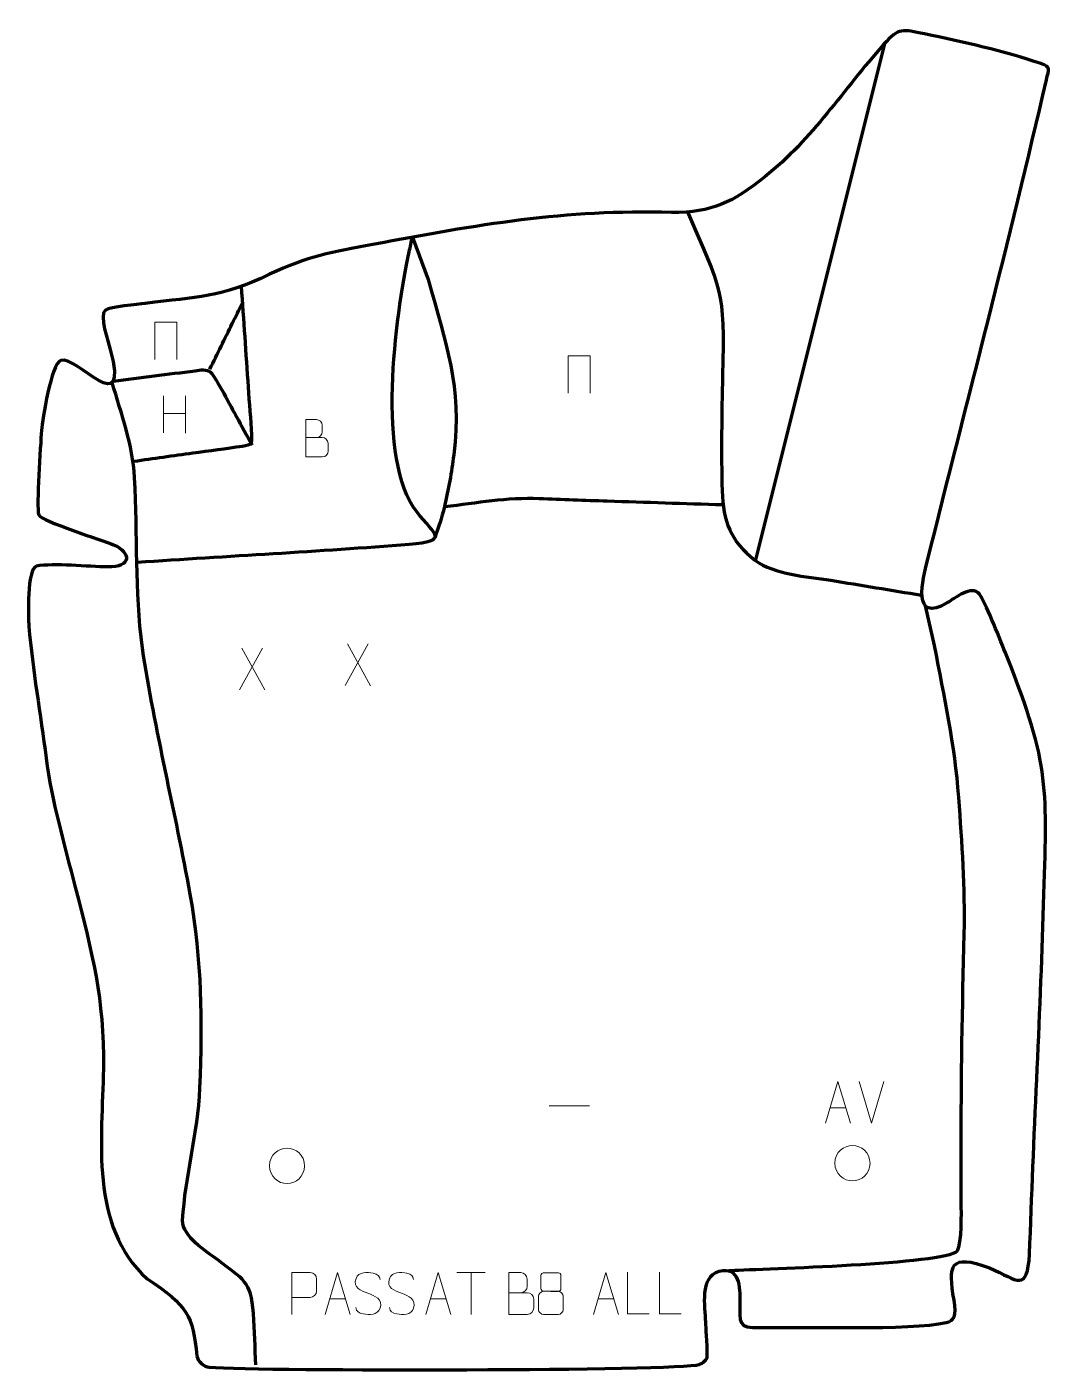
# Model space of a CAD drawing. Header units: millimetres. Extents: x -305 to 306, y -359 to 443.
import ezdxf

# ---------------------------------------------------------------- set-up
doc = ezdxf.new("R2010")
doc.units = ezdxf.units.MM
doc.header["$MEASUREMENT"] = 0
doc.layers.add('layer 1', color=7, linetype='Continuous')
doc.layers.add('layer 2', color=7, linetype='Continuous')

msp = doc.modelspace()

# ---------------------------------------------------------------- linework, layer by layer
at = {"layer": 'layer 1', "color": 142, "lineweight": 158}
msp.add_open_spline([(129.575, 124.1703), (129.575, 124.1703), (206.7944, 433.846), (206.7944, 433.846)], degree=3, dxfattribs=at)
for points, knots in [([(88.9592, 332.6207), (109.0591, 285.4981), (111.217, 287.2745), (109.8569, 234.956), (109.8569, 234.956), (109.2641, 212.1501), (109.0494, 188.8885), (109.5615, 166.0859), (109.5615, 166.0859), (110.3119, 148.246), (114.4845, 136.0955), (129.0559, 124.8088), (129.0559, 124.8088), (141.1982, 115.9331), (159.6521, 115.241), (174.4304, 112.8141), (174.4304, 112.8141), (192.4828, 109.8496), (210.5327, 106.866), (228.584, 103.8939), (228.584, 103.8939), (228.584, 103.8939), (228.8783, 103.8454), (228.8783, 103.8454)], [0, 0, 0, 0, 0.14285714, 0.14285714, 0.14285714, 0.14285714, 0.28571429, 0.28571429, 0.28571429, 0.28571429, 0.42857143, 0.42857143, 0.42857143, 0.42857143, 0.57142857, 0.57142857, 0.57142857, 0.57142857, 0.71428571, 0.71428571, 0.71428571, 0.71428571, 1, 1, 1, 1]), ([(-239.3812, 123.625), (-185.2984, 127.2869), (-131.1372, 130.0451), (-77.1049, 134.3889), (-77.1049, 134.3889), (-52.8429, 136.3394), (-61.6174, 139.6939), (-72.4996, 153.5677), (-72.4996, 153.5677), (-96.8426, 184.6029), (-85.5524, 269.5491), (-77.0899, 308.9317), (-77.0899, 308.9317), (-76.4721, 311.8069), (-75.8542, 314.682), (-75.2364, 317.5572), (-75.2364, 317.5572), (-75.2364, 317.5572), (-65.7599, 292.2276), (-65.7599, 292.2276), (-65.7599, 292.2276), (-55.3007, 253.6256), (-45.4535, 229.0301), (-50.5182, 187.6878), (-50.5182, 187.6878), (-51.8715, 177.2732), (-53.6624, 167.0572), (-56.0963, 156.8421), (-56.0963, 156.8421), (-57.8435, 149.5088), (-59.312, 145.1959), (-61.8614, 138.113)], [0, 0, 0, 0, 0.11111111, 0.11111111, 0.11111111, 0.11111111, 0.22222222, 0.22222222, 0.22222222, 0.22222222, 0.33333333, 0.33333333, 0.33333333, 0.33333333, 0.44444444, 0.44444444, 0.44444444, 0.44444444, 0.55555556, 0.55555556, 0.55555556, 0.55555556, 0.66666667, 0.66666667, 0.66666667, 0.66666667, 0.77777778, 0.77777778, 0.77777778, 0.77777778, 1, 1, 1, 1]), ([(-177.3234, 288.2526), (-175.9569, 268.2212), (-174.5904, 248.1897), (-173.2239, 228.1583), (-173.2239, 228.1583), (-172.5858, 218.805), (-171.6483, 208.8435), (-171.2211, 199.5678), (-171.2211, 199.5678), (-170.9522, 193.7307), (-170.9402, 193.6951), (-176.6885, 192.7243), (-176.6885, 192.7243), (-186.064, 191.141), (-196.6273, 189.9826), (-206.1793, 188.6397), (-206.1793, 188.6397), (-217.9502, 186.9849), (-229.721, 185.3301), (-241.4919, 183.6753)], [0, 0, 0, 0, 0.16666667, 0.16666667, 0.16666667, 0.16666667, 0.33333333, 0.33333333, 0.33333333, 0.33333333, 0.5, 0.5, 0.5, 0.5, 0.66666667, 0.66666667, 0.66666667, 0.66666667, 1, 1, 1, 1]), ([(-196.0021, 238.8479), (-191.5511, 247.9148), (-187.1001, 256.9817), (-182.6491, 266.0486), (-182.6491, 266.0486), (-180.6471, 270.1267), (-178.6452, 274.2047), (-176.6432, 278.2828)], [0, 0, 0, 0, 0.33333333, 0.33333333, 0.33333333, 0.33333333, 1, 1, 1, 1]), ([(-253.7052, 231.7165), (-237.3826, 233.7338), (-221.1179, 235.7803), (-204.8073, 237.8906), (-204.8073, 237.8906), (-202.0206, 238.2512), (-197.7749, 239.1277), (-195.5951, 236.9522), (-195.5951, 236.9522), (-192.3824, 233.7458), (-183.152, 215.7175), (-180.2027, 210.4088), (-180.2027, 210.4088), (-177.0906, 204.8073), (-173.9787, 199.2057), (-170.8666, 193.6041)], [0, 0, 0, 0, 0.2, 0.2, 0.2, 0.2, 0.4, 0.4, 0.4, 0.4, 0.6, 0.6, 0.6, 0.6, 1, 1, 1, 1]), ([(-168.5391, -355.4954), (-169.0461, -345.3081), (-169.5491, -335.1185), (-170.0482, -324.9244), (-170.0482, -324.9244), (-171.5935, -304.5272), (-175.962, -305.1607), (-191.204, -292.8536), (-191.204, -292.8536), (-198.3272, -287.6499), (-212.3739, -279.1027), (-212.2711, -269.2603), (-212.2711, -269.2603), (-210.815, -242.4234), (-203.1252, -217.7388), (-201.9548, -190.1985), (-201.9548, -190.1985), (-200.4479, -148.9786), (-200.5618, -115.4268), (-207.7642, -74.5195), (-207.7642, -74.5195), (-216.5847, -25.7177), (-228.8416, 23.5394), (-236.263, 72.3359), (-236.263, 72.3359), (-240.9537, 107.3385), (-239.0086, 139.4932), (-240.9336, 174.1072), (-240.9336, 174.1072), (-242.0383, 193.9713), (-248.9587, 211.939), (-254.3017, 230.8733)], [0, 0, 0, 0, 0.11111111, 0.11111111, 0.11111111, 0.11111111, 0.22222222, 0.22222222, 0.22222222, 0.22222222, 0.33333333, 0.33333333, 0.33333333, 0.33333333, 0.44444444, 0.44444444, 0.44444444, 0.44444444, 0.55555556, 0.55555556, 0.55555556, 0.55555556, 0.66666667, 0.66666667, 0.66666667, 0.66666667, 0.77777778, 0.77777778, 0.77777778, 0.77777778, 1, 1, 1, 1]), ([(-55.7206, 156.763), (-36.8084, 159.0599), (-18.5787, 162.4127), (0.5076, 161.6573), (0.5076, 161.6573), (14.0658, 161.1207), (27.54, 160.6098), (41.1045, 160.1696), (41.1045, 160.1696), (64.0821, 159.424), (87.0598, 158.6783), (110.0374, 157.9327)], [0, 0, 0, 0, 0.25, 0.25, 0.25, 0.25, 0.5, 0.5, 0.5, 0.5, 1, 1, 1, 1]), ([(230.8375, 97.5774), (230.8375, 97.5774), (236.1297, 73.9137), (236.1297, 73.9137), (236.1297, 73.9137), (241.9905, 42.7059), (248.2508, 15.0914), (250.588, -16.8762), (250.588, -16.8762), (252.5912, -44.2754), (254.4699, -70.6374), (253.832, -98.1751), (253.832, -98.1751), (252.7363, -141.7831), (252.024, -184.9297), (251.9523, -228.5587), (251.9523, -228.5587), (251.9387, -238.5211), (251.9797, -248.4794), (252.0805, -258.4413), (252.0805, -258.4413), (252.1474, -264.7951), (252.5405, -282.3752), (249.7798, -287.7103), (249.7798, -287.7103), (242.6088, -295.5626), (133.5732, -298.3097), (115.1377, -299.2976), (115.1377, -299.2976), (115.1377, -299.2976), (113.6451, -299.386), (113.6451, -299.386)], [0, 0, 0, 0, 0.11111111, 0.11111111, 0.11111111, 0.11111111, 0.22222222, 0.22222222, 0.22222222, 0.22222222, 0.33333333, 0.33333333, 0.33333333, 0.33333333, 0.44444444, 0.44444444, 0.44444444, 0.44444444, 0.55555556, 0.55555556, 0.55555556, 0.55555556, 0.66666667, 0.66666667, 0.66666667, 0.66666667, 0.77777778, 0.77777778, 0.77777778, 0.77777778, 1, 1, 1, 1])]:
    msp.add_open_spline(points, degree=3, knots=knots, dxfattribs=at)
at = {"layer": 'layer 1', "color": 250, "lineweight": 9}
for points, knots in [([(-228.9087, 244.5115), (-228.9087, 244.5115), (-228.9087, 266.8618), (-228.9087, 266.8618), (-228.9087, 266.8618), (-228.9087, 266.8618), (-215.7904, 266.8618), (-215.7904, 266.8618), (-215.7904, 266.8618), (-215.7904, 266.8618), (-215.7904, 244.5115), (-215.7904, 244.5115)], [0, 0, 0, 0, 0.25, 0.25, 0.25, 0.25, 0.5, 0.5, 0.5, 0.5, 1, 1, 1, 1]), ([(17.6832, 224.4032), (17.6832, 224.4032), (17.6832, 246.7535), (17.6832, 246.7535), (17.6832, 246.7535), (17.6832, 246.7535), (30.8015, 246.7535), (30.8015, 246.7535), (30.8015, 246.7535), (30.8015, 246.7535), (30.8015, 224.4032), (30.8015, 224.4032)], [0, 0, 0, 0, 0.25, 0.25, 0.25, 0.25, 0.5, 0.5, 0.5, 0.5, 1, 1, 1, 1]), ([(-138.7701, 198.0074), (-135.5111, 198.0078), (-132.2517, 198.0078), (-128.992, 198.0074), (-128.992, 198.0074), (-127.2227, 197.9919), (-125.4998, 196.4369), (-125.4998, 194.6011), (-125.4998, 194.6011), (-125.5001, 193.5903), (-125.5001, 190.859), (-125.4998, 189.8479), (-125.4998, 189.8479), (-125.4839, 188.1838), (-126.8652, 186.38), (-128.9445, 186.3952), (-128.9445, 186.3952), (-132.2046, 186.3955), (-135.4642, 186.3955), (-138.7236, 186.3952), (-138.7236, 186.3952), (-138.7236, 193.8456), (-138.7236, 201.2957), (-138.7236, 208.7455), (-138.7236, 208.7455), (-136.5975, 208.7455), (-134.4711, 208.7455), (-132.3446, 208.7455), (-132.3446, 208.7455), (-130.8391, 208.7613), (-128.9611, 207.0501), (-128.9452, 205.2924), (-128.9452, 205.2924), (-128.9456, 203.4418), (-128.9456, 203.3111), (-128.9452, 201.4602), (-128.9452, 201.4602), (-128.9298, 199.6096), (-130.5907, 197.9919), (-132.3911, 198.0074)], [0, 0, 0, 0, 0.09090909, 0.09090909, 0.09090909, 0.09090909, 0.18181818, 0.18181818, 0.18181818, 0.18181818, 0.27272727, 0.27272727, 0.27272727, 0.27272727, 0.36363636, 0.36363636, 0.36363636, 0.36363636, 0.45454545, 0.45454545, 0.45454545, 0.45454545, 0.54545455, 0.54545455, 0.54545455, 0.54545455, 0.63636364, 0.63636364, 0.63636364, 0.63636364, 0.72727273, 0.72727273, 0.72727273, 0.72727273, 0.81818182, 0.81818182, 0.81818182, 0.81818182, 1, 1, 1, 1]), ([(171.3039, -211.2922), (171.3039, -211.2922), (178.6749, -186.3387), (178.6749, -186.3387), (178.6749, -186.3387), (178.6749, -186.3387), (186.2448, -211.2922), (186.2448, -211.2922)], [0, 0, 0, 0, 0.33333333, 0.33333333, 0.33333333, 0.33333333, 1, 1, 1, 1]), ([(176.8462, -235.0455), (176.9169, -228.4051), (182.1909, -224.5591), (187.3462, -224.6561), (187.3462, -224.6561), (192.5015, -224.5591), (197.7755, -228.6225), (197.8462, -235.2629), (197.8462, -235.2629), (197.476, -241.5922), (193.0341, -245.6229), (187.3462, -245.6523), (187.3462, -245.6523), (182.1909, -245.7493), (176.9169, -241.6859), (176.8462, -235.0455)], [0, 0, 0, 0, 0.2, 0.2, 0.2, 0.2, 0.4, 0.4, 0.4, 0.4, 0.6, 0.6, 0.6, 0.6, 1, 1, 1, 1]), ([(-160.4978, -236.6329), (-160.4271, -229.9925), (-155.1531, -226.1465), (-149.9978, -226.2435), (-149.9978, -226.2435), (-144.8425, -226.1465), (-139.5685, -230.2099), (-139.4978, -236.8503), (-139.4978, -236.8503), (-139.868, -243.1796), (-144.3099, -247.2103), (-149.9978, -247.2397), (-149.9978, -247.2397), (-155.1531, -247.3367), (-160.4271, -243.2733), (-160.4978, -236.6329)], [0, 0, 0, 0, 0.2, 0.2, 0.2, 0.2, 0.4, 0.4, 0.4, 0.4, 0.6, 0.6, 0.6, 0.6, 1, 1, 1, 1]), ([(-147.0482, -325.38), (-147.0482, -325.38), (-147.0482, -300.4264), (-147.0482, -300.4264), (-147.0482, -300.4264), (-143.4532, -300.4264), (-139.8579, -300.4264), (-136.2625, -300.4264), (-136.2625, -300.4264), (-133.9373, -300.4643), (-132.3799, -301.9544), (-132.3841, -304.3205), (-132.3841, -304.3205), (-132.3845, -306.3562), (-132.3845, -309.4155), (-132.3841, -311.4515), (-132.3841, -311.4515), (-132.3906, -313.3269), (-134.2028, -315.2688), (-136.2124, -315.2879), (-136.2124, -315.2879), (-136.2124, -315.2879), (-147.0482, -315.2879), (-147.0482, -315.2879)], [0, 0, 0, 0, 0.14285714, 0.14285714, 0.14285714, 0.14285714, 0.28571429, 0.28571429, 0.28571429, 0.28571429, 0.42857143, 0.42857143, 0.42857143, 0.42857143, 0.57142857, 0.57142857, 0.57142857, 0.57142857, 0.71428571, 0.71428571, 0.71428571, 0.71428571, 1, 1, 1, 1]), ([(-127.1865, -325.3799), (-127.1865, -325.3799), (-119.8156, -300.4264), (-119.8156, -300.4264), (-119.8156, -300.4264), (-119.8156, -300.4264), (-112.2457, -325.3799), (-112.2457, -325.3799)], [0, 0, 0, 0, 0.33333333, 0.33333333, 0.33333333, 0.33333333, 1, 1, 1, 1]), ([(-101.6893, -312.7298), (-105.9376, -311.2594), (-110.8457, -309.4636), (-108.8405, -303.9433), (-108.8405, -303.9433), (-107.3371, -299.8034), (-102.1235, -300.1919), (-98.5199, -300.793), (-98.5199, -300.793), (-95.6593, -301.2702), (-94.7946, -302.4834), (-94.484, -304.5675)], [0, 0, 0, 0, 0.25, 0.25, 0.25, 0.25, 0.5, 0.5, 0.5, 0.5, 1, 1, 1, 1]), ([(-81.6893, -312.7298), (-85.9376, -311.2594), (-90.8457, -309.4636), (-88.8405, -303.9433), (-88.8405, -303.9433), (-87.3371, -299.8034), (-82.1235, -300.1919), (-78.5199, -300.793), (-78.5199, -300.793), (-75.6593, -301.2702), (-74.7946, -302.4834), (-74.484, -304.5675)], [0, 0, 0, 0, 0.25, 0.25, 0.25, 0.25, 0.5, 0.5, 0.5, 0.5, 1, 1, 1, 1]), ([(-67.1865, -325.3799), (-67.1865, -325.3799), (-59.8156, -300.4264), (-59.8156, -300.4264), (-59.8156, -300.4264), (-59.8156, -300.4264), (-52.2457, -325.3799), (-52.2457, -325.3799)], [0, 0, 0, 0, 0.33333333, 0.33333333, 0.33333333, 0.33333333, 1, 1, 1, 1]), ([(-17.5861, -312.4151), (-13.9475, -312.4147), (-10.3604, -312.4147), (-6.721, -312.4151), (-6.721, -312.4151), (-4.7456, -312.4324), (-2.8219, -314.1685), (-2.8219, -316.2181), (-2.8219, -316.2181), (-2.8223, -317.3467), (-2.8223, -320.3961), (-2.8219, -321.525), (-2.8219, -321.525), (-2.8043, -323.3829), (-4.3465, -325.3968), (-6.668, -325.3799), (-6.668, -325.3799), (-10.3078, -325.3795), (-13.9472, -325.3795), (-17.5861, -325.3799), (-17.5861, -325.3799), (-17.5861, -317.0616), (-17.5861, -308.7438), (-17.5861, -300.4263), (-17.5861, -300.4263), (-15.2124, -300.4263), (-12.8383, -300.4263), (-10.4641, -300.4263), (-10.4641, -300.4263), (-8.7833, -300.4087), (-6.6865, -302.3192), (-6.6688, -304.2816), (-6.6688, -304.2816), (-6.6692, -306.3477), (-6.6692, -306.4937), (-6.6688, -308.5602), (-6.6688, -308.5602), (-6.6515, -310.6263), (-8.506, -312.4324), (-10.516, -312.4151)], [0, 0, 0, 0, 0.09090909, 0.09090909, 0.09090909, 0.09090909, 0.18181818, 0.18181818, 0.18181818, 0.18181818, 0.27272727, 0.27272727, 0.27272727, 0.27272727, 0.36363636, 0.36363636, 0.36363636, 0.36363636, 0.45454545, 0.45454545, 0.45454545, 0.45454545, 0.54545455, 0.54545455, 0.54545455, 0.54545455, 0.63636364, 0.63636364, 0.63636364, 0.63636364, 0.72727273, 0.72727273, 0.72727273, 0.72727273, 0.81818182, 0.81818182, 0.81818182, 0.81818182, 1, 1, 1, 1]), ([(1.4576, -302.0276), (1.4576, -304.2406), (1.4576, -307.9229), (1.4576, -310.1362), (1.4576, -310.1362), (1.4726, -310.6436), (2.28, -311.575), (2.9801, -311.5738), (2.9801, -311.5738), (5.95, -311.5736), (8.9202, -311.6585), (11.8906, -311.6588), (11.8906, -311.6588), (12.6877, -311.6546), (13.4084, -310.8643), (13.4058, -310.1436), (13.4058, -310.1436), (13.4055, -307.9276), (13.4055, -304.2429), (13.4058, -302.0276), (13.4058, -302.0276), (13.3873, -301.3168), (12.7759, -300.5564), (11.942, -300.5638), (11.942, -300.5638), (8.9249, -300.5641), (5.908, -300.5641), (2.8914, -300.5638), (2.8914, -300.5638), (2.265, -300.5562), (1.4409, -301.2672), (1.4576, -302.0276)], [0, 0, 0, 0, 0.11111111, 0.11111111, 0.11111111, 0.11111111, 0.22222222, 0.22222222, 0.22222222, 0.22222222, 0.33333333, 0.33333333, 0.33333333, 0.33333333, 0.44444444, 0.44444444, 0.44444444, 0.44444444, 0.55555556, 0.55555556, 0.55555556, 0.55555556, 0.66666667, 0.66666667, 0.66666667, 0.66666667, 0.77777778, 0.77777778, 0.77777778, 0.77777778, 1, 1, 1, 1]), ([(32.8135, -325.3799), (32.8135, -325.3799), (40.1845, -300.4264), (40.1845, -300.4264), (40.1845, -300.4264), (40.1845, -300.4264), (47.7544, -325.3799), (47.7544, -325.3799)], [0, 0, 0, 0, 0.33333333, 0.33333333, 0.33333333, 0.33333333, 1, 1, 1, 1]), ([(66.1109, -325.1219), (66.1109, -325.1219), (53.1618, -325.1219), (53.1618, -325.1219), (53.1618, -325.1219), (53.1618, -325.1219), (53.1618, -300.1683), (53.1618, -300.1683)], [0, 0, 0, 0, 0.33333333, 0.33333333, 0.33333333, 0.33333333, 1, 1, 1, 1]), ([(85.1109, -325.1219), (85.1109, -325.1219), (72.1618, -325.1219), (72.1618, -325.1219), (72.1618, -325.1219), (72.1618, -325.1219), (72.1618, -300.1683), (72.1618, -300.1683)], [0, 0, 0, 0, 0.33333333, 0.33333333, 0.33333333, 0.33333333, 1, 1, 1, 1]), ([(-101.6893, -312.7299), (-97.6707, -314.3766), (-92.6412, -316.2649), (-94.4752, -321.6252), (-94.4752, -321.6252), (-95.935, -325.8916), (-100.8457, -325.6349), (-104.5719, -325.0802), (-104.5719, -325.0802), (-107.3219, -324.6704), (-108.5428, -323.4569), (-108.9208, -321.3447)], [0, 0, 0, 0, 0.25, 0.25, 0.25, 0.25, 0.5, 0.5, 0.5, 0.5, 1, 1, 1, 1]), ([(-81.6893, -312.7299), (-77.6707, -314.3766), (-72.6412, -316.2649), (-74.4752, -321.6252), (-74.4752, -321.6252), (-75.935, -325.8916), (-80.8457, -325.6349), (-84.5719, -325.0802), (-84.5719, -325.0802), (-87.3219, -324.6704), (-88.5428, -323.4569), (-88.9208, -321.3447)], [0, 0, 0, 0, 0.25, 0.25, 0.25, 0.25, 0.5, 0.5, 0.5, 0.5, 1, 1, 1, 1]), ([(-0.0012, -314.5458), (-0.0012, -317.7166), (-0.0012, -319.4187), (-0.0012, -322.5901), (-0.0012, -322.5901), (-0.0097, -323.812), (1.6882, -325.5047), (2.9407, -325.5132), (2.9407, -325.5132), (5.9239, -325.5129), (8.9072, -325.5129), (11.8906, -325.5132), (11.8906, -325.5132), (13.2139, -325.5015), (14.8343, -323.8799), (14.8232, -322.5807), (14.8232, -322.5807), (14.8229, -319.4125), (14.8229, -317.7137), (14.8232, -314.5458), (14.8232, -314.5458), (14.7535, -313.1654), (13.1757, -311.5868), (11.8703, -311.5929), (11.8703, -311.5929), (8.8936, -311.5932), (5.9171, -311.5932), (2.9407, -311.5929), (2.9407, -311.5929), (1.8613, -311.5865), (0.015, -313.1654), (-0.0012, -314.5458)], [0, 0, 0, 0, 0.11111111, 0.11111111, 0.11111111, 0.11111111, 0.22222222, 0.22222222, 0.22222222, 0.22222222, 0.33333333, 0.33333333, 0.33333333, 0.33333333, 0.44444444, 0.44444444, 0.44444444, 0.44444444, 0.55555556, 0.55555556, 0.55555556, 0.55555556, 0.66666667, 0.66666667, 0.66666667, 0.66666667, 0.77777778, 0.77777778, 0.77777778, 0.77777778, 1, 1, 1, 1])]:
    msp.add_open_spline(points, degree=3, knots=knots, dxfattribs=at)
for points in [[(-223.6157, 222.941), (-223.6157, 222.941), (-223.6157, 200.7483), (-223.6157, 200.7483)], [(-210.5, 222.941), (-210.5, 222.941), (-210.5, 200.5907), (-210.5, 200.5907)], [(-223.5982, 212.2986), (-223.5982, 212.2986), (-210.5, 212.2986), (-210.5, 212.2986)], [(-164.6243, 72.3338), (-164.6243, 72.3338), (-178.3649, 47.438), (-178.3649, 47.438)], [(-176.9103, 72.3338), (-176.9103, 72.3338), (-163.1697, 47.3803), (-163.1697, 47.3803)], [(-101.5875, 74.8184), (-101.5875, 74.8184), (-115.3281, 49.9226), (-115.3281, 49.9226)], [(-113.8735, 74.8184), (-113.8735, 74.8184), (-100.1329, 49.8649), (-100.1329, 49.8649)], [(198.6634, -211.2995), (198.6634, -211.2995), (191.3416, -186.3459), (191.3416, -186.3459)], [(205.9853, -186.3459), (205.9853, -186.3459), (198.6635, -211.2995), (198.6635, -211.2995)], [(6.4332, -200.9845), (6.4332, -200.9845), (30.4112, -200.9845), (30.4112, -200.9845)], [(174.0265, -202.0428), (174.0265, -202.0428), (183.5222, -202.0428), (183.5222, -202.0428)], [(-48.6975, -300.4498), (-48.6975, -300.4498), (-31.7103, -300.4498), (-31.7103, -300.4498)], [(-40.2037, -325.3798), (-40.2037, -325.3798), (-40.2037, -300.4263), (-40.2037, -300.4263)], [(-124.4639, -316.1305), (-124.4639, -316.1305), (-114.9683, -316.1305), (-114.9683, -316.1305)], [(-64.4639, -316.1305), (-64.4639, -316.1305), (-54.9683, -316.1305), (-54.9683, -316.1305)], [(35.5361, -316.1305), (35.5361, -316.1305), (45.0318, -316.1305), (45.0318, -316.1305)]]:
    msp.add_open_spline(points, degree=3, dxfattribs=at)
at = {"layer": 'layer 2', "color": 242, "lineweight": 158}
msp.add_open_spline([(-203.7612, -350.3467), (-206.2634, -326.0252), (-209.1684, -320.2292), (-233.5338, -304.0512), (-233.5338, -304.0512), (-267.9818, -272.9831), (-260.2754, -220.6799), (-259.5654, -178.755), (-259.5654, -178.755), (-259.1818, -135.7785), (-265.9622, -111.2657), (-276.3899, -70.3396), (-276.3899, -70.3396), (-282.8454, -45.003), (-290.4264, -19.1664), (-293.7038, 6.764), (-293.7038, 6.764), (-297.0407, 32.5838), (-301.7994, 59.5341), (-304.0305, 85.3055), (-304.0305, 85.3055), (-304.4229, 90.9315), (-305.2045, 119.5437), (-299.5437, 121.2696), (-299.5437, 121.2696), (-289.0506, 123.0462), (-268.547, 120.8931), (-257.0388, 120.7488), (-257.0388, 120.7488), (-242.5138, 120.5668), (-242.9118, 129.3484), (-253.4706, 134.0074), (-253.4706, 134.0074), (-259.8562, 136.616), (-296.6186, 148.0834), (-298.1713, 151.8158), (-298.1713, 151.8158), (-299.7034, 157.0696), (-296.9598, 192.9947), (-296.5521, 202.1647), (-296.5521, 202.1647), (-295.9704, 208.774), (-290.6516, 242.1246), (-284.9444, 244.028), (-284.9444, 244.028), (-275.4044, 247.2097), (-243.8631, 206.6689), (-255.4829, 250.5627), (-255.4829, 250.5627), (-256.6693, 255.0443), (-262.3192, 271.1855), (-258.385, 274.0163), (-258.385, 274.0163), (-255.6351, 275.9949), (-238.9846, 277.5208), (-234.5695, 278.0521), (-234.5695, 278.0521), (-203.572, 282.0785), (-189.7519, 281.3087), (-160.3589, 295.439), (-160.3589, 295.439), (-137.8857, 306.2426), (-122.8788, 308.5969), (-98.7289, 313.181), (-98.7289, 313.181), (-37.1285, 324.8001), (16.0749, 334.2918), (79.3242, 332.2629), (79.3242, 332.2629), (104.0937, 332.2382), (115.9094, 338.4377), (135.0113, 353.5176), (135.0113, 353.5176), (163.8329, 376.5311), (181.9015, 405.6249), (205.9134, 432.494), (205.9134, 432.494), (215.3925, 443.101), (217.0104, 441.4974), (230.3974, 438.8555), (230.3974, 438.8555), (252.7761, 434.3751), (278.2127, 428.4351), (299.7964, 421.1932), (299.7964, 421.1932), (305.8776, 419.1528), (304.5124, 417.9275), (303.0826, 411.4097), (303.0826, 411.4097), (281.0268, 315.445), (255.8611, 220.2317), (232.1712, 124.664), (232.1712, 124.664), (229.3239, 113.6932), (222.4326, 86.2732), (244.0921, 99.4387), (244.0921, 99.4387), (248.6381, 102.2019), (258.5228, 110.2863), (263.1008, 104.539), (263.1008, 104.539), (268.3309, 96.2163), (275.3103, 77.51), (279.3933, 67.5205), (279.3933, 67.5205), (305.7827, 1.5637), (303.327, -11.0049), (301.4089, -80.956), (301.4089, -80.956), (299.3554, -150.4863), (295.3109, -219.9225), (293.0527, -289.4428), (293.0527, -289.4428), (291.3965, -312.052), (286.5858, -305.5712), (269.0637, -297.5524), (269.0637, -297.5524), (245.4917, -288.8306), (244.3812, -295.735), (247.9539, -316.9423), (247.9539, -316.9423), (249.5317, -326.3083), (247.977, -329.2824), (243.3509, -330.2827), (243.3509, -330.2827), (221.0951, -335.0946), (158.9751, -332.4503), (132.2143, -333.2936), (132.2143, -333.2936), (118.6792, -333.4977), (120.109, -330.6647), (120.2504, -317.5725), (120.2504, -317.5725), (120.3384, -309.4309), (119.8619, -296.2196), (107.8055, -299.6463), (107.8055, -299.6463), (96.1197, -302.9676), (99.5559, -320.6048), (99.7959, -330.0078), (99.7959, -330.0078), (99.8856, -333.3264), (100.8351, -341.7011), (100.7621, -350.6061), (100.7621, -350.6061), (100.7497, -352.1202), (98.1555, -354.59), (95.8984, -355.2818), (95.8984, -355.2818), (83.3639, -359.1238), (-163.705, -359.2276), (-196.4295, -356.9437), (-196.4295, -356.9437), (-199.6653, -356.7179), (-203.4975, -352.9103), (-203.7612, -350.3467)], degree=3, knots=[0, 0, 0, 0, 0.025, 0.025, 0.025, 0.025, 0.05, 0.05, 0.05, 0.05, 0.075, 0.075, 0.075, 0.075, 0.1, 0.1, 0.1, 0.1, 0.125, 0.125, 0.125, 0.125, 0.15, 0.15, 0.15, 0.15, 0.175, 0.175, 0.175, 0.175, 0.2, 0.2, 0.2, 0.2, 0.225, 0.225, 0.225, 0.225, 0.25, 0.25, 0.25, 0.25, 0.275, 0.275, 0.275, 0.275, 0.3, 0.3, 0.3, 0.3, 0.325, 0.325, 0.325, 0.325, 0.35, 0.35, 0.35, 0.35, 0.375, 0.375, 0.375, 0.375, 0.4, 0.4, 0.4, 0.4, 0.425, 0.425, 0.425, 0.425, 0.45, 0.45, 0.45, 0.45, 0.475, 0.475, 0.475, 0.475, 0.5, 0.5, 0.5, 0.5, 0.525, 0.525, 0.525, 0.525, 0.55, 0.55, 0.55, 0.55, 0.575, 0.575, 0.575, 0.575, 0.6, 0.6, 0.6, 0.6, 0.625, 0.625, 0.625, 0.625, 0.65, 0.65, 0.65, 0.65, 0.675, 0.675, 0.675, 0.675, 0.7, 0.7, 0.7, 0.7, 0.725, 0.725, 0.725, 0.725, 0.75, 0.75, 0.75, 0.75, 0.775, 0.775, 0.775, 0.775, 0.8, 0.8, 0.8, 0.8, 0.825, 0.825, 0.825, 0.825, 0.85, 0.85, 0.85, 0.85, 0.875, 0.875, 0.875, 0.875, 0.9, 0.9, 0.9, 0.9, 0.925, 0.925, 0.925, 0.925, 0.95, 0.95, 0.95, 0.95, 1, 1, 1, 1], dxfattribs=at)

doc.saveas('drawing.dxf')
